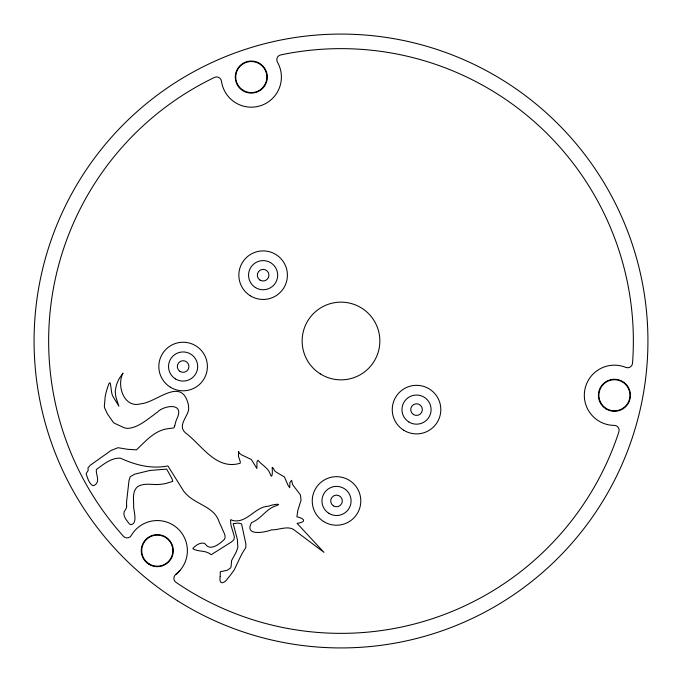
<?xml version="1.0" encoding="UTF-8"?>
<svg xmlns="http://www.w3.org/2000/svg" width="682" height="682" viewBox="0 0 682 682"><rect width="100%" height="100%" fill="white"/><g stroke="black" fill="none" stroke-linecap="round" stroke-linejoin="round"><path stroke-width="1.02" d="M175.717 574.466A30.11 30.11 0 0 0 177.124 528.013A30.11 30.11 0 0 0 131.259 535.506A4.859 4.859 0 0 1 123.451 536.308A292.365 292.365 0 0 1 214.549 77.398A4.859 4.859 0 0 1 221.454 81.124A30.11 30.11 0 0 0 260.984 105.574A30.11 30.11 0 0 0 277.421 62.105A4.859 4.859 0 0 1 280.634 54.935A292.365 292.365 0 0 1 632.512 363.284A4.859 4.859 0 0 1 625.829 367.41A30.11 30.11 0 0 0 584.892 389.413A30.11 30.11 0 0 0 614.32 425.389A4.859 4.859 0 0 1 618.915 431.749A292.365 292.365 0 0 1 175.947 582.317A4.859 4.859 0 0 1 175.717 574.466A30.102 30.102 0 0 0 179.929 570.502M126.647 506.112L126.485 507.459A7.459 7.459 0 0 1 125.812 509.173L125.326 509.94A13.188 13.188 0 0 0 124.124 511.841C122.751 516.18 126.878 520.707 129.427 523.878A6.368 6.368 0 0 0 130.816 524.629C137.534 524.049 134.201 512.199 133.672 507.613C133.945 500.724 131.635 491.731 137.611 486.667C144.746 482.251 153.348 485.465 161.14 484.237A68.396 68.396 0 0 0 165.641 483.547L172.742 481.373L172.103 479.028A70.681 70.681 0 0 0 171.387 477.613L166.715 469.114L151.131 470.358A35.694 35.694 0 0 0 148.829 470.733L134.669 474.169L130.253 476.675L129.017 480.333L126.954 498.576A41.099 41.099 0 0 0 126.528 502.753L126.647 506.112M174.754 425.687L173.97 427.87L167.431 428.79A27.732 27.732 0 0 0 162.93 429.805C152.129 433.292 144.439 442.32 136.468 449.856L128.242 449.353A70.289 70.289 0 0 1 124.243 448.739L118.012 447.699L111.106 450.435L90.305 465.226L88.012 467.826L88.114 469.523A3.043 3.043 0 0 1 88.046 470.776L86.392 473.18A2.95 2.95 0 0 0 86.282 474.391C87.782 478.363 88.975 483.572 92.948 485.712L94.321 485.405C100.902 481.424 95.489 474.527 96.392 469.523C103.366 464.416 111.294 457.673 120.399 458.168C135.334 465.022 151.515 469.242 167.883 465.917L183.731 491.219A44.287 44.287 0 0 0 188.019 495.754C198.172 505.064 215.035 507.519 219.263 522.327A213.236 213.236 0 0 1 221.761 527.663C222.963 531.662 227.958 537.433 222.98 540.681C218.675 544.628 209.877 551.133 205.367 544.117A4.936 4.936 0 0 0 203.892 543.204C199.835 542.352 195.725 545.455 193.04 548.209L192.989 548.805C198.658 552.181 205.845 549.905 211.173 554.739L231.428 541.951L233.9 539.743L234.301 537.382A9.693 9.693 0 0 0 233.943 535.131L230.917 525.089L230.525 519.931A0.972 0.972 0 0 1 231.104 519.786A1.066 1.066 0 0 1 231.94 520.289C245.58 524.168 253.943 508.695 265.81 506.521A33.725 33.725 0 0 0 268.955 506.104C270.225 505.072 283.422 502.745 276.525 505.669C266.517 508.261 261.283 518.968 251.598 522.548C243.866 536.41 264.667 532.531 271.521 529.863C278.563 530.127 286.653 525.788 293.234 529.258L323.95 552.335L297.071 523.35C306.337 522.173 305.306 518.635 296.892 516.811L297.821 510.443L301.052 500.256L300.43 494.91L292.612 484.621L291.632 480.307L289.918 482.481L289.739 487.758L288.085 485.388L284.454 477.025L275.375 471.603A7.195 7.195 0 0 1 273.917 469.455L272.817 467.596L272.101 467.613C272.536 469.941 272.595 480.989 270.098 473.751C268.214 467.886 261.564 464.885 257.984 460.231L256.986 461.833L256.884 468.457L251.3 459.48L241.24 454.698L239.391 453.283L238.606 451.518L238.461 456.267L240.354 461.936L240.158 463.248C215.87 470.469 201.923 444.979 185.206 432.644C177.712 425.662 187.09 417.231 188.564 410.095A21.619 21.619 0 0 0 188.172 403.855C181.105 376.336 156.468 402.627 140.799 403.795C123.911 408.68 116.349 385.296 123.033 373.08L119.214 378.544L117.33 382.585A37.979 37.979 0 0 0 116.221 385.927L115.215 391.229L115.684 395.824A58.158 58.158 0 0 0 117.108 400.846L118.881 406.191L112.76 396.14A18.815 18.815 0 0 1 111.984 394.034C110.083 385.125 111.047 375.04 106.256 391.877A91.414 91.414 0 0 0 105.207 396.498L104.346 406.25A12.719 12.719 0 0 0 104.713 408.117L107.492 414.017L113.255 422.294A8.235 8.235 0 0 0 114.781 423.42L124.346 427.793A12.949 12.949 0 0 0 127.884 428.381C137.798 427.623 145.778 420.581 153.595 415.014A60.775 60.775 0 0 1 157.371 412.184C163.339 405.747 183.313 402.09 177.78 416.804A52.676 52.676 0 0 0 175.854 421.45L174.754 425.687M220.175 576.554C218.598 585.352 224.48 583.749 228.01 578.021A92.948 92.948 0 0 0 230.448 575.139L234.327 569.76L239.194 559.462A96.435 96.435 0 0 1 242.033 553.656L245.793 547.578L245.861 543.759L241.556 523.904L238.453 523.094A13.265 13.265 0 0 0 237.242 523.188L233.176 523.665L237.37 539.436L237.865 547.382L236.296 551.883L231.607 560.544L231.087 566.572A4.373 4.373 0 0 1 230.363 568.132L227.072 570.348L220.346 571.695L220.175 576.554M177.644 600.851A306.934 306.934 0 0 0 647.712 352.543A306.934 306.934 0 0 0 197.644 69.607A306.934 306.934 0 0 0 177.644 600.851M320.318 373.889A38.848 38.848 0 0 0 379.823 342.458A38.848 38.848 0 0 0 322.85 306.644A38.848 38.848 0 0 0 320.318 373.889M333.413 505.882A5.831 5.831 0 0 0 342.338 501.168A5.831 5.831 0 0 0 333.796 495.797A5.831 5.831 0 0 0 333.413 505.882M328.767 513.282A14.569 14.569 0 0 0 351.077 501.5A14.569 14.569 0 0 0 329.713 488.065A14.569 14.569 0 0 0 328.767 513.282M413.437 414.545A5.831 5.831 0 0 0 422.363 409.831A5.831 5.831 0 0 0 413.812 404.46A5.831 5.831 0 0 0 413.437 414.545M408.782 421.945A14.569 14.569 0 0 0 431.092 410.155A14.569 14.569 0 0 0 409.729 396.728A14.569 14.569 0 0 0 408.782 421.945M260.03 280.114A5.831 5.831 0 0 0 268.955 275.4A5.831 5.831 0 0 0 260.405 270.029A5.831 5.831 0 0 0 260.03 280.114M255.375 287.514A14.569 14.569 0 0 0 277.685 275.733A14.569 14.569 0 0 0 256.321 262.297A14.569 14.569 0 0 0 255.375 287.514M180.005 371.451A5.831 5.831 0 0 0 188.931 366.737A5.831 5.831 0 0 0 180.389 361.366A5.831 5.831 0 0 0 180.005 371.451M175.359 378.851A14.569 14.569 0 0 0 197.669 367.069A14.569 14.569 0 0 0 176.306 353.634A14.569 14.569 0 0 0 175.359 378.851M323.703 521.568A24.279 24.279 0 0 0 360.787 501.73A24.279 24.279 0 0 0 325.067 479.54A24.279 24.279 0 0 0 323.703 521.568M403.718 430.231A24.279 24.279 0 0 0 440.802 410.394A24.279 24.279 0 0 0 405.082 388.194A24.279 24.279 0 0 0 403.718 430.231M250.311 295.8A24.279 24.279 0 0 0 287.395 275.963A24.279 24.279 0 0 0 251.675 253.772A24.279 24.279 0 0 0 250.311 295.8M170.295 387.146A24.279 24.279 0 0 0 207.379 367.308A24.279 24.279 0 0 0 171.659 345.109A24.279 24.279 0 0 0 170.295 387.146M148.753 564.227A16.027 16.027 0 0 0 173.296 551.261A16.027 16.027 0 0 0 149.793 536.487A16.027 16.027 0 0 0 148.753 564.227M149.008 563.809A15.541 15.541 0 0 0 172.81 551.244A15.541 15.541 0 0 0 150.023 536.913A15.541 15.541 0 0 0 149.008 563.809M605.897 408.842A16.027 16.027 0 0 0 630.441 395.884A16.027 16.027 0 0 0 606.946 381.11A16.027 16.027 0 0 0 605.897 408.842M606.153 408.433A15.541 15.541 0 0 0 629.955 395.858A15.541 15.541 0 0 0 607.168 381.536A15.541 15.541 0 0 0 606.153 408.433M242.766 90.638A16.027 16.027 0 0 0 267.31 77.671A16.027 16.027 0 0 0 243.806 62.897A16.027 16.027 0 0 0 242.766 90.638M243.022 90.22A15.541 15.541 0 0 0 266.824 77.654A15.541 15.541 0 0 0 244.037 63.324A15.541 15.541 0 0 0 243.022 90.22"/></g></svg>
